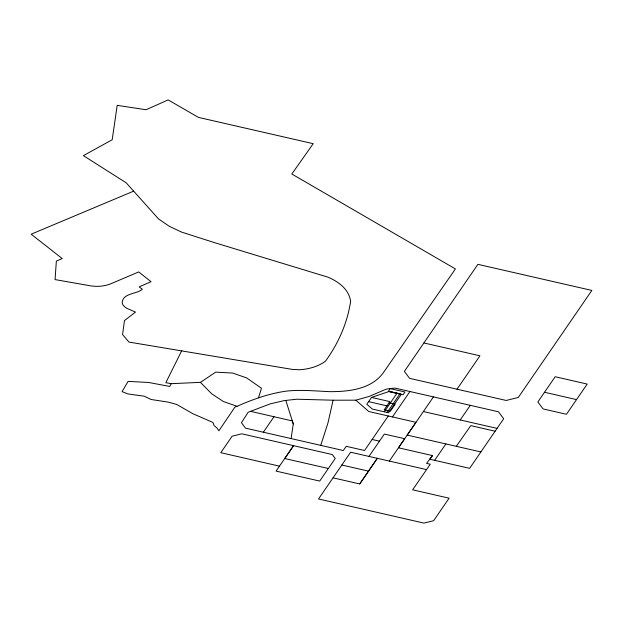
<?xml version="1.0" encoding="UTF-8"?>
<svg xmlns="http://www.w3.org/2000/svg" width="623" height="623" viewBox="0 0 623 623"><rect width="100%" height="100%" fill="white"/><g stroke="black" fill="none" stroke-linecap="round" stroke-linejoin="round"><path stroke-width="0.93" d="M291.097 438.592L293.277 423.967L292.327 420.93L250.539 411.351L248.125 412.278L241.444 422.737L245.462 428.126L343.312 450.53L346.232 446.309L364.548 450.499L388.261 415.985M389.32 461.09L398.463 447.797L432.502 455.584L429.745 459.213L469.633 468.34L503.68 418.749L498.431 411.78L394.865 388.059L386.416 389.087L369.05 396.469L355.819 400.176L333.095 400.207L328.01 422.807L320.752 445.375M258.49 397.801L261.489 388.269L246.708 377.951L232.729 373.068L215.698 372.133L200.435 382.358L171.247 383.675L165.85 382.686L181.807 350.539M171.247 383.675L169.744 386.455L148.656 382.467L128.065 381.393L122.092 391.633L127.863 393.931L144.24 396.212L151.093 399.499L168.35 402.131L176.761 404.475L192.803 413.695L212.926 422.433L214.117 425.595L216.929 427.97L218.883 430.773L234.926 407.107L237.052 406.313C252.899 399.281 269.222 393.495 286.463 391.104C300.823 389.577 315.222 390.987 329.59 391.657C349.16 391.75 372.64 389.173 384.336 371.269L455.413 268.934L291.829 174.012L313.213 143.679L198.371 117.373L168.179 99.898L146.047 109.734L117.202 105.349L112.195 139.747L83.396 155.641L126.189 182.812L158.429 218.813L169.292 226.313L181.542 232.075L214.896 242.76L328.142 277.227C338.569 281.728 348.95 289.251 350.609 301.314C347.478 322.769 338.297 343.608 325.588 361.021A37.692 21.758 0 0 1 299.959 369.758L292.366 369.408L128.922 342.066L122.575 334.551L124.46 320.588L135.51 312.084L126.749 308.284L124.491 306.664A15.365 8.87 0 0 1 122.186 302.708C122.567 293.005 136.865 294.227 142.324 289.274L139.163 286.845L151.031 281.697L138.719 271.932L109.788 284.205C103.815 286.331 97.328 286.79 91.067 285.926L55.065 279.587L56.35 261.115L62.214 258.561L31.15 234.201L133.649 191.144M368.956 456.425L384.352 434.083L404.716 438.701L398.463 447.797L433.452 396.898M426.568 469.61L350.624 452.22L318.532 498.968L423.959 523.102L433.639 520.696L449.09 498.19L412.66 489.818L430.252 464.213L426.568 463.372L432.502 455.584M544.502 392.256L537.875 401.952L543.061 408.922L566.439 414.279L587.193 384.072L555.202 376.728L544.502 392.256L576.516 399.608M359.744 483.946L377.312 458.326L359.744 483.946L333.056 477.841M263.35 432.222L273.995 416.748M371.526 397.404L366.807 404.265L372.266 409.031L388.588 412.776L401.399 394.157L389.391 391.4L371.526 397.404L389.873 401.609L384.204 409.856L390.317 411.258L395.177 404.195L389.056 402.793M328.344 468.504L319.708 481.073L276.082 471.105L293.573 445.679L284.734 458.52L328.344 468.504L335.252 458.473L332.269 454.541L241.779 433.803L232.114 436.217L220.783 452.695L279.501 466.16M423.889 342.954L404.382 371.37L409.576 378.34L506.195 400.464L518.289 397.458L591.85 290.427L477.903 264.339L423.889 342.954L479.951 355.803L457.002 389.219M384.29 411.787L397.03 393.253M387.14 412.442L399.88 393.907L389.211 391.462M392.467 416.927L409.942 391.517M460.218 419.964L470.287 405.332M434.644 460.327L445.889 443.95M456.293 446.325L470.77 425.626L495.121 431.209M250.539 411.351L270.195 403.875L284.252 400.597L296.743 399.211L333.095 400.207M423.399 411.538L497.037 428.383M368.606 401.64L386.961 405.846M480.878 451.94L407.208 435.095L415.977 422.316L368.808 411.523L355.819 400.176M372.126 439.488L379.516 441.177M341.84 465.031L368.551 471.144M237.052 406.313L223.408 401.531L211.68 393.775L200.435 382.358M285.817 400.425L293.277 423.967M390.263 388.62L388.316 391.446L402.995 394.811L404.942 391.984L390.263 388.62"/></g></svg>
